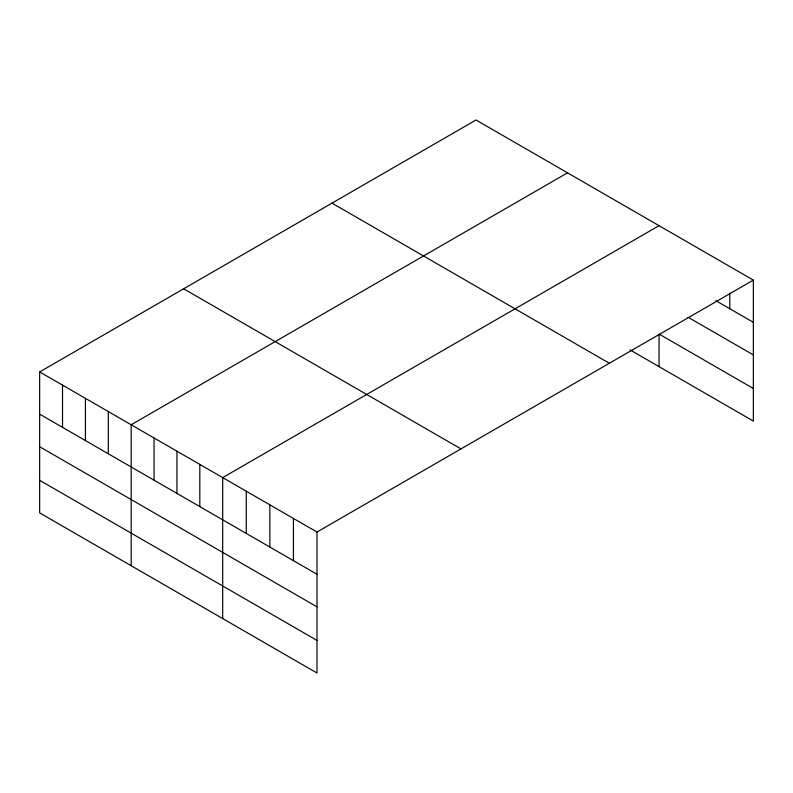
<?xml version="1.0" encoding="UTF-8"?>
<svg xmlns="http://www.w3.org/2000/svg" width="793" height="793" viewBox="0 0 793 793"><rect width="100%" height="100%" fill="white"/><g stroke="black" fill="none" stroke-linecap="round" stroke-linejoin="round"><path stroke-width="1.19" d="M629.929 349.822L753.35 421.073L753.35 280.117L476.008 119.991L39.65 371.927L39.65 512.883L316.992 673.009L316.992 532.044L39.65 371.927M567.53 172.834L131.172 424.761L131.172 565.726M659.052 225.678L222.694 477.604L222.694 618.56M316.992 532.044L753.35 280.117M715.841 300.676L753.35 322.325M687.987 317.18L753.35 354.917M753.35 388.491L659.052 334.051L659.052 366.634M332.009 203.127L609.351 363.253M183.649 288.791L460.991 448.907M39.65 414.134L316.992 574.261M39.65 446.717L316.992 606.843M39.65 480.3L316.992 640.417M729.778 293.043L729.778 308.715M293.42 518.434L293.42 560.641M269.848 504.824L269.848 547.031M246.266 491.214L246.266 533.421M199.816 464.391L199.816 506.608M176.938 451.187L176.938 493.395M154.05 437.974L154.05 480.181M108.294 411.557L108.294 453.765M85.416 398.344L85.416 440.551M62.528 385.13L62.528 427.348"/></g></svg>
